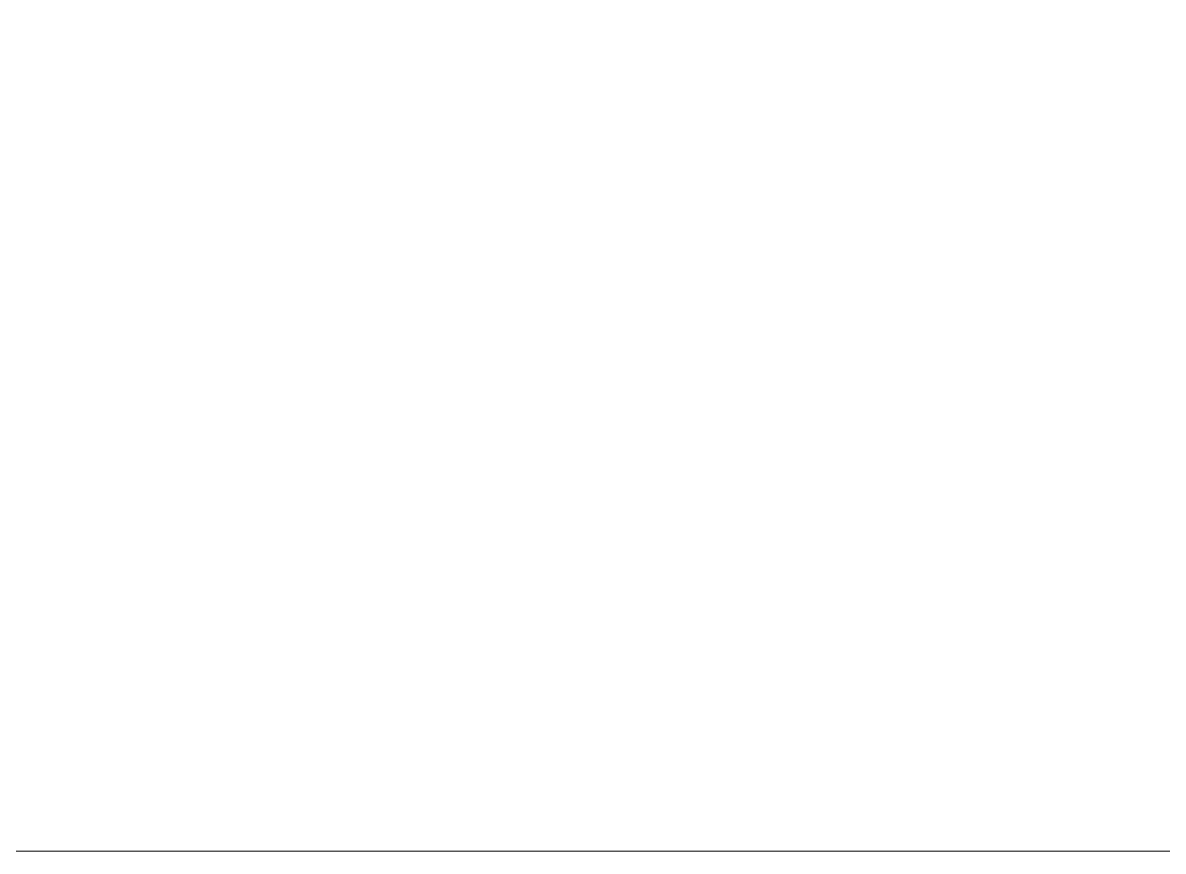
# Model space of a CAD drawing. Header units: millimetres. Extents: x 0 to 586, y 0 to 414.
# Drawn here: x 568.5 to 570.937, y 108.462 to 110.232 of the extents above; entities that cross this region are included whole.
import ezdxf

# ---------------------------------------------------------------- set-up
doc = ezdxf.new("R2010")
doc.units = ezdxf.units.MM

msp = doc.modelspace()

# ---------------------------------------------------------------- hatches: boundary and pattern name
h = msp.add_hatch(color=0)
h.dxf.hatch_style = 2
h.paths.add_polyline_path([(569.221056, 109.131806), (569.221056, 111.163806)])
h = msp.add_hatch(color=0)
h.dxf.hatch_style = 2
h.paths.add_polyline_path([(569.224583, 109.131806), (569.224583, 111.163806)])
h = msp.add_hatch(color=0)
h.dxf.hatch_style = 2
h.paths.add_polyline_path([(569.224583, 109.131806), (569.224583, 111.163806)])
h = msp.add_hatch(color=0)
h.dxf.hatch_style = 2
h.paths.add_polyline_path([(569.228111, 109.138861), (569.228111, 111.163806)])
h = msp.add_hatch(color=0)
h.dxf.hatch_style = 2
h.paths.add_polyline_path([(569.228111, 109.138861), (569.228111, 110.772222)])
h = msp.add_hatch(color=0)
h.dxf.hatch_style = 2
h.paths.add_polyline_path([(569.231639, 109.145917), (569.231639, 110.772222)])
h = msp.add_hatch(color=0)
h.dxf.hatch_style = 2
h.paths.add_polyline_path([(569.252806, 109.202361), (569.252806, 110.772222)])
h = msp.add_hatch(color=0)
h.dxf.hatch_style = 2
h.paths.add_polyline_path([(569.252806, 109.202361), (569.252806, 110.772222)])
h = msp.add_hatch(color=0)
h.dxf.hatch_style = 2
h.paths.add_polyline_path([(570.226472, 110.218361), (570.226472, 110.334778)])
h = msp.add_hatch(color=0)
h.dxf.hatch_style = 2
h.paths.add_polyline_path([(570.226472, 110.218361), (570.226472, 110.334778)])
h = msp.add_hatch(color=0)
h.dxf.hatch_style = 2
h.paths.add_polyline_path([(570.240583, 110.218361), (570.240583, 110.338306)])
h = msp.add_hatch(color=0)
h.dxf.hatch_style = 2
h.paths.add_polyline_path([(570.247639, 110.221889), (570.247639, 110.341833)])
h = msp.add_hatch(color=0)
h.dxf.hatch_style = 2
h.paths.add_polyline_path([(570.131222, 110.225417), (570.131222, 110.327722)])
h = msp.add_hatch(color=0)
h.dxf.hatch_style = 2
h.paths.add_polyline_path([(570.13475, 110.221889), (570.13475, 110.327722)])
h = msp.add_hatch(color=0)
h.dxf.hatch_style = 2
h.paths.add_polyline_path([(570.162972, 110.221889), (570.162972, 110.327722)])
h = msp.add_hatch(color=0)
h.dxf.hatch_style = 2
h.paths.add_polyline_path([(570.1665, 110.218361), (570.1665, 110.327722)])
h = msp.add_hatch(color=0)
h.dxf.hatch_style = 2
h.paths.add_polyline_path([(569.298667, 109.332889), (569.298667, 110.236)])
h = msp.add_hatch(color=0)
h.dxf.hatch_style = 2
h.paths.add_polyline_path([(568.649556, 110.010222), (568.649556, 110.218361)])
h = msp.add_hatch(color=0)
h.dxf.hatch_style = 2
h.paths.add_polyline_path([(568.653083, 110.010222), (568.653083, 110.218361)])
h = msp.add_hatch(color=0)
h.dxf.hatch_style = 2
h.paths.add_polyline_path([(568.653083, 110.010222), (568.653083, 110.218361)])
h = msp.add_hatch(color=0)
h.dxf.hatch_style = 2
h.paths.add_polyline_path([(568.656611, 110.010222), (568.656611, 110.221889)])
h = msp.add_hatch(color=0)
h.dxf.hatch_style = 2
h.paths.add_polyline_path([(568.656611, 110.010222), (568.656611, 110.221889)])
h = msp.add_hatch(color=0)
h.dxf.hatch_style = 2
h.paths.add_polyline_path([(568.656611, 110.010222), (568.656611, 110.221889)])
h = msp.add_hatch(color=0)
h.dxf.hatch_style = 2
h.paths.add_polyline_path([(568.656611, 110.010222), (568.656611, 110.221889)])
h = msp.add_hatch(color=0)
h.dxf.hatch_style = 2
h.paths.add_polyline_path([(568.660139, 110.010222), (568.660139, 110.221889)])
h = msp.add_hatch(color=0)
h.dxf.hatch_style = 2
h.paths.add_polyline_path([(568.660139, 110.010222), (568.660139, 110.221889)])
h = msp.add_hatch(color=0)
h.dxf.hatch_style = 2
h.paths.add_polyline_path([(568.667194, 110.01375), (568.667194, 110.228944)])
h = msp.add_hatch(color=0)
h.dxf.hatch_style = 2
h.paths.add_polyline_path([(568.667194, 110.01375), (568.667194, 110.228944)])
h = msp.add_hatch(color=0)
h.dxf.hatch_style = 2
h.paths.add_polyline_path([(568.670722, 110.01375), (568.670722, 110.228944)])
h = msp.add_hatch(color=0)
h.dxf.hatch_style = 2
h.paths.add_polyline_path([(568.681306, 110.017278), (568.681306, 110.225417)])
h = msp.add_hatch(color=0)
h.dxf.hatch_style = 2
h.paths.add_polyline_path([(568.684833, 110.017278), (568.684833, 110.225417)])
h = msp.add_hatch(color=0)
h.dxf.hatch_style = 2
h.paths.add_polyline_path([(568.684833, 110.017278), (568.684833, 110.225417)])
h = msp.add_hatch(color=0)
h.dxf.hatch_style = 2
h.paths.add_polyline_path([(568.688361, 110.017278), (568.688361, 110.221889)])
h = msp.add_hatch(color=0)
h.dxf.hatch_style = 2
h.paths.add_polyline_path([(568.688361, 110.017278), (568.688361, 110.221889)])
h = msp.add_hatch(color=0)
h.dxf.hatch_style = 2
h.paths.add_polyline_path([(568.691889, 110.024333), (568.691889, 110.221889)])
h = msp.add_hatch(color=0)
h.dxf.hatch_style = 2
h.paths.add_polyline_path([(568.702472, 110.038444), (568.702472, 110.218361)])
h = msp.add_hatch(color=0)
h.dxf.hatch_style = 2
h.paths.add_polyline_path([(568.702472, 110.038444), (568.702472, 110.218361)])
h = msp.add_hatch(color=0)
h.dxf.hatch_style = 2
h.paths.add_polyline_path([(568.713056, 110.056083), (568.713056, 110.214833)])
h = msp.add_hatch(color=0)
h.dxf.hatch_style = 2
h.paths.add_polyline_path([(568.716583, 110.059611), (568.716583, 110.214833)])
h = msp.add_hatch(color=0)
h.dxf.hatch_style = 2
h.paths.add_polyline_path([(568.73775, 110.091361), (568.73775, 110.211306)])
h = msp.add_hatch(color=0)
h.dxf.hatch_style = 2
h.paths.add_polyline_path([(568.741278, 110.091361), (568.741278, 110.211306)])
h = msp.add_hatch(color=0)
h.dxf.hatch_style = 2
h.paths.add_polyline_path([(568.741278, 110.105472), (568.741278, 110.211306)])
h = msp.add_hatch(color=0)
h.dxf.hatch_style = 2
h.paths.add_polyline_path([(568.600167, 109.996111), (568.600167, 110.186611)])
h = msp.add_hatch(color=0)
h.dxf.hatch_style = 2
h.paths.add_polyline_path([(568.741278, 110.105472), (568.748333, 110.207778)])
h = msp.add_hatch(color=0)
h.dxf.hatch_style = 2
h.paths.add_polyline_path([(568.543722, 109.516333), (568.543722, 110.165444)])
h = msp.add_hatch(color=0)
h.dxf.hatch_style = 2
h.paths.add_polyline_path([(568.543722, 109.516333), (568.543722, 110.165444)])
h = msp.add_hatch(color=0)
h.dxf.hatch_style = 2
h.paths.add_polyline_path([(568.550778, 109.509278), (568.550778, 110.168972)])
h = msp.add_hatch(color=0)
h.dxf.hatch_style = 2
h.paths.add_polyline_path([(568.550778, 109.509278), (568.550778, 110.168972)])
h = msp.add_hatch(color=0)
h.dxf.hatch_style = 2
h.paths.add_polyline_path([(568.554306, 109.509278), (568.554306, 110.168972)])
h = msp.add_hatch(color=0)
h.dxf.hatch_style = 2
h.paths.add_polyline_path([(568.554306, 109.932611), (568.554306, 110.168972)])
h = msp.add_hatch(color=0)
h.dxf.hatch_style = 2
h.paths.add_polyline_path([(568.554306, 109.932611), (568.554306, 110.168972)])
h = msp.add_hatch(color=0)
h.dxf.hatch_style = 2
h.paths.add_polyline_path([(568.561361, 109.95025), (568.561361, 110.1725)])
h = msp.add_hatch(color=0)
h.dxf.hatch_style = 2
h.paths.add_polyline_path([(568.561361, 109.95025), (568.561361, 110.1725)])
h = msp.add_hatch(color=0)
h.dxf.hatch_style = 2
h.paths.add_polyline_path([(568.564889, 109.95025), (568.564889, 110.1725)])
h = msp.add_hatch(color=0)
h.dxf.hatch_style = 2
h.paths.add_polyline_path([(568.564889, 109.95025), (568.564889, 110.1725)])
h = msp.add_hatch(color=0)
h.dxf.hatch_style = 2
h.paths.add_polyline_path([(568.564889, 109.95025), (568.564889, 110.1725)])
h = msp.add_hatch(color=0)
h.dxf.hatch_style = 2
h.paths.add_polyline_path([(568.575472, 109.971417), (568.575472, 110.1725)])
h = msp.add_hatch(color=0)
h.dxf.hatch_style = 2
h.paths.add_polyline_path([(568.579, 109.978472), (568.579, 110.176028)])
h = msp.add_hatch(color=0)
h.dxf.hatch_style = 2
h.paths.add_polyline_path([(568.589583, 109.996111), (568.589583, 110.183083)])
h = msp.add_hatch(color=0)
h.dxf.hatch_style = 2
h.paths.add_polyline_path([(568.593111, 109.996111), (568.593111, 110.183083)])
h = msp.add_hatch(color=0)
h.dxf.hatch_style = 2
h.paths.add_polyline_path([(568.593111, 109.996111), (568.593111, 110.183083)])
h = msp.add_hatch(color=0)
h.dxf.hatch_style = 2
h.paths.add_polyline_path([(568.596639, 109.996111), (568.596639, 110.183083)])
h = msp.add_hatch(color=0)
h.dxf.hatch_style = 2
h.paths.add_polyline_path([(568.596639, 109.996111), (568.596639, 110.183083)])
h = msp.add_hatch(color=0)
h.dxf.hatch_style = 2
h.paths.add_polyline_path([(568.501389, 109.597472), (568.501389, 110.154861)])
h = msp.add_hatch(color=0)
h.dxf.hatch_style = 2
h.paths.add_polyline_path([(568.508444, 109.583361), (568.508444, 110.158389)])
h = msp.add_hatch(color=0)
h.dxf.hatch_style = 2
h.paths.add_polyline_path([(568.5155, 109.572778), (568.5155, 110.158389)])
h = msp.add_hatch(color=0)
h.dxf.hatch_style = 2
h.paths.add_polyline_path([(568.554306, 109.509278), (568.554306, 109.780917)])
h = msp.add_hatch(color=0)
h.dxf.hatch_style = 2
h.paths.add_polyline_path([(568.554306, 109.509278), (568.554306, 109.777389)])
h = msp.add_hatch(color=0)
h.dxf.hatch_style = 2
h.paths.add_polyline_path([(568.561361, 109.498694), (568.561361, 109.773861)])
h = msp.add_hatch(color=0)
h.dxf.hatch_style = 2
h.paths.add_polyline_path([(568.561361, 109.498694), (568.561361, 109.773861)])
h = msp.add_hatch(color=0)
h.dxf.hatch_style = 2
h.paths.add_polyline_path([(568.564889, 109.498694), (568.564889, 109.770333)])
h = msp.add_hatch(color=0)
h.dxf.hatch_style = 2
h.paths.add_polyline_path([(568.564889, 109.498694), (568.564889, 109.770333)])
h = msp.add_hatch(color=0)
h.dxf.hatch_style = 2
h.paths.add_polyline_path([(568.564889, 109.498694), (568.564889, 109.770333)])
h = msp.add_hatch(color=0)
h.dxf.hatch_style = 2
h.paths.add_polyline_path([(568.575472, 109.488111), (568.575472, 109.763278)])
h = msp.add_hatch(color=0)
h.dxf.hatch_style = 2
h.paths.add_polyline_path([(568.579, 109.484583), (568.579, 109.75975)])
h = msp.add_hatch(color=0)
h.dxf.hatch_style = 2
h.paths.add_polyline_path([(568.589583, 109.474), (568.589583, 109.749167)])
h = msp.add_hatch(color=0)
h.dxf.hatch_style = 2
h.paths.add_polyline_path([(568.593111, 109.470472), (568.593111, 109.745639)])
h = msp.add_hatch(color=0)
h.dxf.hatch_style = 2
h.paths.add_polyline_path([(568.593111, 109.470472), (568.593111, 109.745639)])
h = msp.add_hatch(color=0)
h.dxf.hatch_style = 2
h.paths.add_polyline_path([(568.596639, 109.470472), (568.596639, 109.745639)])
h = msp.add_hatch(color=0)
h.dxf.hatch_style = 2
h.paths.add_polyline_path([(568.596639, 109.470472), (568.596639, 109.745639)])
h = msp.add_hatch(color=0)
h.dxf.hatch_style = 2
h.paths.add_polyline_path([(568.600167, 109.466944), (568.600167, 109.742111)])
h = msp.add_hatch(color=0)
h.dxf.hatch_style = 2
h.paths.add_polyline_path([(569.051722, 109.131806), (569.051722, 109.692722)])
h = msp.add_hatch(color=0)
h.dxf.hatch_style = 2
h.paths.add_polyline_path([(569.051722, 109.131806), (569.051722, 109.692722)])
h = msp.add_hatch(color=0)
h.dxf.hatch_style = 2
h.paths.add_polyline_path([(569.051722, 109.131806), (569.051722, 109.692722)])
h = msp.add_hatch(color=0)
h.dxf.hatch_style = 2
h.paths.add_polyline_path([(568.649556, 109.421083), (568.649556, 109.650389)])
h = msp.add_hatch(color=0)
h.dxf.hatch_style = 2
h.paths.add_polyline_path([(568.653083, 109.421083), (568.653083, 109.639806)])
h = msp.add_hatch(color=0)
h.dxf.hatch_style = 2
h.paths.add_polyline_path([(568.656611, 109.417556), (568.656611, 109.636278)])
h = msp.add_hatch(color=0)
h.dxf.hatch_style = 2
h.paths.add_polyline_path([(568.656611, 109.417556), (568.656611, 109.636278)])
h = msp.add_hatch(color=0)
h.dxf.hatch_style = 2
h.paths.add_polyline_path([(568.656611, 109.417556), (568.656611, 109.63275)])
h = msp.add_hatch(color=0)
h.dxf.hatch_style = 2
h.paths.add_polyline_path([(568.656611, 109.417556), (568.656611, 109.63275)])
h = msp.add_hatch(color=0)
h.dxf.hatch_style = 2
h.paths.add_polyline_path([(568.660139, 109.414028), (568.660139, 109.625694)])
h = msp.add_hatch(color=0)
h.dxf.hatch_style = 2
h.paths.add_polyline_path([(568.660139, 109.414028), (568.660139, 109.625694)])
h = msp.add_hatch(color=0)
h.dxf.hatch_style = 2
h.paths.add_polyline_path([(568.667194, 109.406972), (568.667194, 109.611583)])
h = msp.add_hatch(color=0)
h.dxf.hatch_style = 2
h.paths.add_polyline_path([(568.670722, 109.406972), (568.670722, 109.608056)])
h = msp.add_hatch(color=0)
h.dxf.hatch_style = 2
h.paths.add_polyline_path([(568.681306, 109.396389), (568.681306, 109.586889)])
h = msp.add_hatch(color=0)
h.dxf.hatch_style = 2
h.paths.add_polyline_path([(568.684833, 109.392861), (568.684833, 109.579833)])
h = msp.add_hatch(color=0)
h.dxf.hatch_style = 2
h.paths.add_polyline_path([(568.684833, 109.392861), (568.684833, 109.579833)])
h = msp.add_hatch(color=0)
h.dxf.hatch_style = 2
h.paths.add_polyline_path([(568.688361, 109.392861), (568.688361, 109.576306)])
h = msp.add_hatch(color=0)
h.dxf.hatch_style = 2
h.paths.add_polyline_path([(568.688361, 109.392861), (568.688361, 109.576306)])
h = msp.add_hatch(color=0)
h.dxf.hatch_style = 2
h.paths.add_polyline_path([(568.691889, 109.389333), (568.691889, 109.56925)])
h = msp.add_hatch(color=0)
h.dxf.hatch_style = 2
h.paths.add_polyline_path([(568.702472, 109.37875), (568.702472, 109.555139)])
h = msp.add_hatch(color=0)
h.dxf.hatch_style = 2
h.paths.add_polyline_path([(568.702472, 109.37875), (568.702472, 109.555139)])
h = msp.add_hatch(color=0)
h.dxf.hatch_style = 2
h.paths.add_polyline_path([(568.713056, 109.368167), (568.713056, 109.548083)])
h = msp.add_hatch(color=0)
h.dxf.hatch_style = 2
h.paths.add_polyline_path([(568.716583, 109.364639), (568.716583, 109.548083)])
h = msp.add_hatch(color=0)
h.dxf.hatch_style = 2
h.paths.add_polyline_path([(568.73775, 109.347), (568.73775, 109.541028)])
h = msp.add_hatch(color=0)
h.dxf.hatch_style = 2
h.paths.add_polyline_path([(568.741278, 109.347), (568.741278, 109.541028)])
h = msp.add_hatch(color=0)
h.dxf.hatch_style = 2
h.paths.add_polyline_path([(568.741278, 109.347), (568.741278, 109.541028)])
h = msp.add_hatch(color=0)
h.dxf.hatch_style = 2
h.paths.add_polyline_path([(568.741278, 109.343472), (568.741278, 109.541028)])
h = msp.add_hatch(color=0)
h.dxf.hatch_style = 2
h.paths.add_polyline_path([(568.741278, 109.343472), (568.741278, 109.541028)])
h = msp.add_hatch(color=0)
h.dxf.hatch_style = 2
h.paths.add_polyline_path([(568.748333, 109.336417), (568.748333, 109.5375)])
h = msp.add_hatch(color=0)
h.dxf.hatch_style = 2
h.paths.add_polyline_path([(568.748333, 109.336417), (568.748333, 109.5375)])
h = msp.add_hatch(color=0)
h.dxf.hatch_style = 2
h.paths.add_polyline_path([(568.755389, 109.332889), (568.755389, 109.5375)])
h = msp.add_hatch(color=0)
h.dxf.hatch_style = 2
h.paths.add_polyline_path([(568.755389, 109.332889), (568.755389, 109.5375)])
h = msp.add_hatch(color=0)
h.dxf.hatch_style = 2
h.paths.add_polyline_path([(568.758917, 109.325833), (568.758917, 109.533972)])
h = msp.add_hatch(color=0)
h.dxf.hatch_style = 2
h.paths.add_polyline_path([(568.758917, 109.325833), (568.758917, 109.533972)])
h = msp.add_hatch(color=0)
h.dxf.hatch_style = 2
h.paths.add_polyline_path([(568.762444, 109.325833), (568.762444, 109.533972)])
h = msp.add_hatch(color=0)
h.dxf.hatch_style = 2
h.paths.add_polyline_path([(568.762444, 109.325833), (568.762444, 109.533972)])
h = msp.add_hatch(color=0)
h.dxf.hatch_style = 2
h.paths.add_polyline_path([(568.7695, 109.318778), (568.7695, 109.533972)])
h = msp.add_hatch(color=0)
h.dxf.hatch_style = 2
h.paths.add_polyline_path([(568.825944, 109.290556), (568.825944, 109.484583)])
h = msp.add_hatch(color=0)
h.dxf.hatch_style = 2
h.paths.add_polyline_path([(568.825944, 109.290556), (568.825944, 109.484583)])
h = msp.add_hatch(color=0)
h.dxf.hatch_style = 2
h.paths.add_polyline_path([(568.857694, 109.287028), (568.857694, 109.449306)])
h = msp.add_hatch(color=0)
h.dxf.hatch_style = 2
h.paths.add_polyline_path([(568.861222, 109.287028), (568.861222, 109.445778)])
h = msp.add_hatch(color=0)
h.dxf.hatch_style = 2
h.paths.add_polyline_path([(568.935306, 109.272917), (568.935306, 109.403444)])
h = msp.add_hatch(color=0)
h.dxf.hatch_style = 2
h.paths.add_polyline_path([(568.942361, 109.272917), (568.942361, 109.399917)])
h = msp.add_hatch(color=0)
h.dxf.hatch_style = 2
h.paths.add_polyline_path([(568.942361, 109.272917), (568.942361, 109.399917)])
h = msp.add_hatch(color=0)
h.dxf.hatch_style = 2
h.paths.add_polyline_path([(568.949417, 109.269389), (568.949417, 109.399917)])
h = msp.add_hatch(color=0)
h.dxf.hatch_style = 2
h.paths.add_polyline_path([(568.998806, 109.25175), (568.998806, 109.399917)])
h = msp.add_hatch(color=0)
h.dxf.hatch_style = 2
h.paths.add_polyline_path([(568.998806, 109.25175), (568.998806, 109.399917)])
h = msp.add_hatch(color=0)
h.dxf.hatch_style = 2
h.paths.add_polyline_path([(568.998806, 109.248222), (568.998806, 109.399917)])
h = msp.add_hatch(color=0)
h.dxf.hatch_style = 2
h.paths.add_polyline_path([(569.051722, 109.131806), (569.051722, 109.399917)])
h = msp.add_hatch(color=0)
h.dxf.hatch_style = 2
h.paths.add_polyline_path([(569.051722, 109.131806), (569.051722, 109.399917)])

# ---------------------------------------------------------------- linework, layer by layer
at = {"color": 0, "lineweight": 0}
msp.add_lwpolyline([(551.550417, 108.461528), (575.772139, 108.461528)], dxfattribs=at)

doc.saveas('drawing.dxf')
